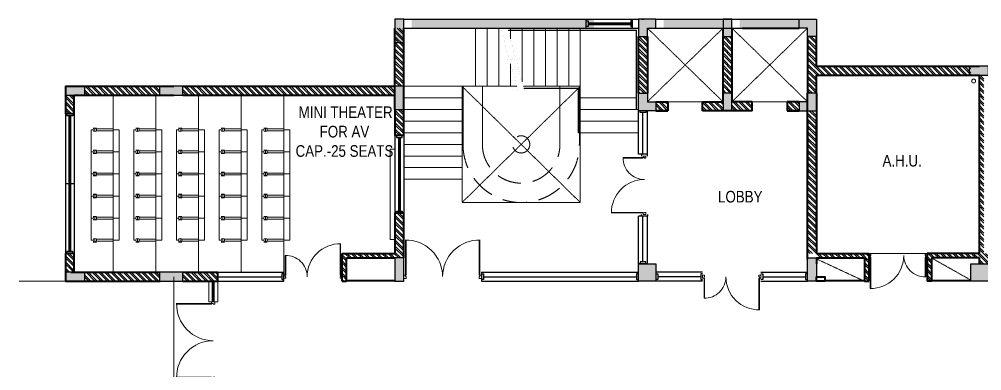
# Model space of a CAD drawing. Header units: inches. Extents: x 3461478 to 3553662, y 1119443 to 1186010.
# Drawn here: x 3469899 to 3494720, y 1175439 to 1184510 of the extents above; entities that cross this region are included whole.
import ezdxf

# ---------------------------------------------------------------- set-up
doc = ezdxf.new("R2010")
doc.units = ezdxf.units.IN
doc.header["$LTSCALE"] = 5
doc.header["$MEASUREMENT"] = 0
doc.linetypes.add('DASHED2', pattern=[0.375, 0.25, -0.125])
doc.linetypes.add('HIDDEN', pattern=[0.375, 0.25, -0.125])
doc.layers.get('0').update_dxf_attribs({"lineweight": 13})
for name, color, linetype, lineweight in [('door', 3, 'Continuous', 9), ('ele', 51, 'Continuous', 18), ('furniture', 95, 'Continuous', 18), ('hatch', 8, 'Continuous', 9), ('hidden', 8, 'HIDDEN', 13), ('S-Concrete', 6, 'Continuous', 30), ('stairs', 50, 'Continuous', 15), ('steps', 25, 'Continuous', 9), ('text', 190, 'Continuous', 20), ('wall', 1, 'Continuous', 40)]:
    doc.layers.add(name, color=color, linetype=linetype, lineweight=lineweight)
doc.layers.add('Railng', color=203, linetype='Continuous')
doc.layers.add('win', color=4, linetype='Continuous')
doc.styles.get("Standard").update_dxf_attribs({"font": 'swissc.ttf', "height": 350})

# ---------------------------------------------------------------- blocks, each defined once
blk = doc.blocks.new('LIB W1')
at = {"layer": 'win'}
blk.add_line((-484318, -31644), (-484318, -31414), dxfattribs=at)
at = {"layer": 'win', "color": 2, "lineweight": 60}
blk.add_line((-482568, -31529), (-486068, -31529), dxfattribs=at)
at = {"layer": 'win'}
for points in [[(-482518, -31414), (-486118, -31414)], [(-486118, -31604), (-486068, -31604), (-486068, -31454), (-486118, -31454)], [(-482518, -31604), (-482568, -31604), (-482568, -31454), (-482518, -31454)], [(-482518, -31644), (-486118, -31644)]]:
    blk.add_lwpolyline(points, dxfattribs=at)
blk = doc.blocks.new('Big Door Garbage')
at = {"layer": 'door', "color": 5, "lineweight": 18}
for p, q in [((-12550, 128778), (-12500, 128778)), ((-12550, 128703), (-12550, 128778)), ((-12550, 128703), (-12515, 128703)), ((-12515, 128738), (-12500, 128738)), ((-12515, 128703), (-12515, 128738)), ((-12500, 128703), (-12515, 128703)), ((-12515, 128700), (-12515, 128189)), ((-12500, 128778), (-12500, 128738)), ((-12499, 128700), (-12499, 128189)), ((-11101, 128700), (-11101, 127889)), ((-11100, 128778), (-11100, 128738)), ((-11050, 128778), (-11100, 128778)), ((-11085, 128738), (-11100, 128738)), ((-11100, 128703), (-11085, 128703)), ((-11085, 128703), (-11085, 128738)), ((-11050, 128703), (-11085, 128703)), ((-11085, 128700), (-11085, 127889)), ((-11050, 128703), (-11050, 128778))]:
    blk.add_line(p, q, dxfattribs=at)
at = {"layer": 'door', "lineweight": 18}
for centre, radius, start, end in [((-12499, 128738), 549, 268.3162, 0), ((-11101, 128738), 849, 180, 271.3223)]:
    blk.add_arc(centre, radius, start, end, dxfattribs=at)
blk = doc.blocks.new('gtrhtr')
at = {"layer": 'win', "color": 2, "lineweight": 60}
blk.add_line((-383583, 162006), (-385483, 162006), dxfattribs=at)
at = {"layer": 'win'}
for points in [[(-383533, 162121), (-385533, 162121)], [(-385533, 162081), (-385483, 162081), (-385483, 161931), (-385533, 161931)], [(-383533, 161891), (-385533, 161891)], [(-383533, 162081), (-383583, 162081), (-383583, 161931), (-383533, 161931)]]:
    blk.add_lwpolyline(points, dxfattribs=at)
blk = doc.blocks.new('RTHE')
at = {"layer": 'door', "color": 5, "lineweight": 18}
for p, q in [((299313, 250961), (299313, 250906)), ((299396, 250961), (299313, 250961)), ((299396, 250961), (299396, 250923)), ((299313, 250906), (299358, 250906)), ((299358, 250923), (299358, 250906)), ((299396, 250923), (299358, 250923)), ((299396, 250906), (299396, 250923)), ((299399, 250923), (300301, 250922)), ((299399, 250905), (300301, 250904)), ((299313, 249017), (299358, 249017)), ((299313, 248961), (299313, 249017)), ((299396, 248961), (299313, 248961)), ((299358, 249000), (299358, 249017)), ((299396, 249000), (299358, 249000)), ((299396, 249017), (299396, 249000)), ((299396, 248961), (299396, 249000)), ((299399, 249018), (300301, 249018)), ((299399, 249000), (300301, 249001))]:
    blk.add_line(p, q, dxfattribs=at)
at = {"layer": 'door', "lineweight": 18}
for centre, start, end in [((299358, 250905), 269.9841, 1.3064), ((299358, 249018), 358.6936, 90.0159)]:
    blk.add_arc(centre, 943, start, end, dxfattribs=at)
blk = doc.blocks.new('col 400 x 230')
at = {"layer": 'hatch'}
blk.add_hatch(color=256, dxfattribs=at).paths.add_polyline_path([(230, -500), (230, 0), (0, 0), (0, -500)])
at = {"layer": 'S-Concrete'}
blk.add_lwpolyline([(230, -500), (230, 0), (0, 0), (0, -500)], close=True, dxfattribs=at)
blk = doc.blocks.new('col 230 x 600')
at = {"layer": 'hatch'}
blk.add_hatch(color=256, dxfattribs=at).paths.add_polyline_path([(-485526, -33844), (-485526, -34444), (-485296, -34444), (-485296, -33844)])
at = {"layer": 'S-Concrete'}
blk.add_lwpolyline([(-485526, -33844), (-485526, -34444), (-485296, -34444), (-485296, -33844)], close=True, dxfattribs=at)
blk = doc.blocks.new('col 450 x 450')
at = {"layer": 'hatch'}
h = blk.add_hatch(color=256, dxfattribs=at)
h.paths.add_polyline_path([(-487195, -40654), (-486970, -40429), (-487420, -40429)])
h.paths.add_polyline_path([(-487195, -40654), (-487420, -40429), (-487420, -40879)])
h.paths.add_polyline_path([(-487420, -40879), (-486970, -40879), (-487195, -40654)])
h.paths.add_polyline_path([(-487195, -40654), (-486970, -40879), (-486970, -40429)])
at = {"layer": 'S-Concrete'}
blk.add_lwpolyline([(-487420, -40429), (-486970, -40429), (-486970, -40879), (-487420, -40879)], close=True, dxfattribs=at)
blk = doc.blocks.new('col L 450 x 230  450 x230')
at = {"layer": 'hatch'}
h = blk.add_hatch(color=256, dxfattribs=at)
h.paths.add_polyline_path([(-482143, -61442), (-481923, -61442), (-481923, -61412), (-482173, -61412), (-482173, -61662), (-482143, -61662)], flags=17)
h.paths.add_polyline_path([(-482373, -61212), (-481923, -61212), (-481923, -61412), (-482173, -61412), (-482173, -61662), (-482373, -61662)])
at = {"layer": 'S-Concrete'}
for p, q in [((-482373, -61212), (-481923, -61212)), ((-482373, -61662), (-482373, -61212)), ((-481923, -61212), (-481923, -61442)), ((-481923, -61442), (-482143, -61442)), ((-482143, -61442), (-482143, -61662)), ((-482143, -61662), (-482373, -61662))]:
    blk.add_line(p, q, dxfattribs=at)
blk = doc.blocks.new('LIBRARY COLUMNS - 26.07.10')
at = {"layer": 'hatch'}
for points in [[(242552, 238466), (242102, 238466), (242102, 238236), (242552, 238236)], [(244462, 238466), (244012, 238466), (244012, 238236), (244462, 238236)], [(238302, 236286), (237702, 236286), (237702, 236056), (238302, 236056)]]:
    blk.add_hatch(color=256, dxfattribs=at).paths.add_polyline_path(points)
at = {"layer": 'S-Concrete'}
for points in [[(242552, 238466), (242102, 238466), (242102, 238236), (242552, 238236)], [(244462, 238466), (244012, 238466), (244012, 238236), (244462, 238236)], [(237702, 236286), (238302, 236286), (238302, 236056), (237702, 236056)]]:
    blk.add_lwpolyline(points, close=True, dxfattribs=at)
for name, p, rotation in [('col 400 x 230', (237932, 254926), 180), ('col 400 x 230', (242732, 254926), 180), ('col 230 x 600', (203858, 732222), 90), ('col 230 x 600', (208288, 732222), 90), ('col 230 x 600', (278305, -238599), 270), ('col L 450 x 230  450 x230', (-237911, 174844), 180), ('col L 450 x 230  450 x230', (-237911, 174844), 180), ('col 400 x 230', (243247, 231621), 180)]:
    blk.add_blockref(name, p, dxfattribs=dict(at, rotation=rotation))
for name, p in [('col 230 x 600', (723228, 286840)), ('col 230 x 600', (728028, 286840)), ('col 450 x 450', (725121, 281075)), ('col L 450 x 230  450 x230', (724475, 301858)), ('col 450 x 450', (725121, 272500))]:
    blk.add_blockref(name, p, dxfattribs=at)
at = {"layer": 'S-Concrete', "xscale": -1}
blk.add_blockref('col L 450 x 230  450 x230', (-237911, 301858), dxfattribs=at)
at = {"layer": 'S-Concrete', "xscale": -1, "rotation": 180}
blk.add_blockref('col L 450 x 230  450 x230', (724475, 174844), dxfattribs=at)
blk = doc.blocks.new('esrgtwetg')
at = {"layer": 'door', "color": 5, "lineweight": 18}
for p, q in [((304292, 286039), (304292, 286940)), ((304310, 286039), (304310, 286940)), ((306196, 286039), (306196, 286940)), ((306214, 286039), (306214, 286940)), ((303718, 286109), (304253, 286109)), ((304253, 286109), (304253, 285879)), ((304253, 286036), (304292, 286036)), ((304253, 286036), (304253, 285953)), ((304253, 285953), (304309, 285953)), ((304292, 286036), (304292, 285997)), ((304309, 286036), (304292, 286036)), ((304292, 285997), (304309, 285997)), ((304309, 285953), (304309, 285997)), ((306198, 286036), (306214, 286036)), ((306214, 285997), (306198, 285997)), ((306198, 285953), (306198, 285997)), ((306253, 285953), (306198, 285953)), ((306214, 286036), (306214, 285997)), ((306253, 286036), (306214, 286036)), ((306253, 285879), (306253, 286109)), ((306253, 286109), (306778, 286109)), ((306253, 286036), (306253, 285953)), ((304253, 285879), (303718, 285879)), ((306778, 285879), (306253, 285879))]:
    blk.add_line(p, q, dxfattribs=at)
at = {"layer": 'door', "lineweight": 18}
for centre, start, end in [((304310, 285997), 359.9841, 91.3064), ((306196, 285997), 88.6936, 180.0159)]:
    blk.add_arc(centre, 943, start, end, dxfattribs=at)
at = {"layer": 'win', "color": 2, "lineweight": 60}
for p, q in [((304253, 285994), (303718, 285994)), ((306253, 285994), (306778, 285994))]:
    blk.add_line(p, q, dxfattribs=at)
blk = doc.blocks.new('WTWETW')
at = {"layer": 'door'}
for p, q in [((314844, 276473), (315074, 276473)), ((314844, 275273), (315074, 275273))]:
    blk.add_line(p, q, dxfattribs=at)
at = {"layer": 'win', "color": 2, "lineweight": 60}
blk.add_line((314959, 276423), (314959, 275323), dxfattribs=at)
at = {"layer": 'win'}
for points in [[(314844, 276473), (314844, 275273)], [(315034, 276473), (315034, 276423), (314884, 276423), (314884, 276473)], [(315074, 276473), (315074, 275273)], [(315034, 275273), (315034, 275323), (314884, 275323), (314884, 275273)]]:
    blk.add_lwpolyline(points, dxfattribs=at)
blk = doc.blocks.new('CHAIR SIZE 570 X 1150')
at = {"layer": 'furniture'}
for p, q in [((1274, -3541), (1274, -3632)), ((1365, -3586), (1274, -3586)), ((1844, -3586), (1935, -3586)), ((1935, -3541), (1935, -3632))]:
    blk.add_line(p, q, dxfattribs=at)
at = {"layer": 'furniture', "ltscale": 5}
blk.add_lwpolyline([(1319, -3112), (1319, -2962), (1889, -2962), (1889, -3112)], close=True, dxfattribs=at)
for points in [[(1294, -3549), (1294, -3112), (1344, -3112), (1344, -3549)], [(1914, -3549), (1914, -3112), (1864, -3112), (1864, -3549)], [(1319, -3632), (1319, -3682), (1889, -3682), (1889, -3632)]]:
    blk.add_lwpolyline(points, dxfattribs=at)
for centre in [(1319, -3586), (1889, -3586)]:
    blk.add_circle(centre, 45.4, dxfattribs=at)
blk = doc.blocks.new('A$C7FA401CF')
at = {"layer": 'stairs'}
blk.add_line((-3518, 0), (-8088, 0), dxfattribs=at)
at = {"layer": 'furniture', "rotation": 179.9999876853156}
blk.add_blockref('CHAIR SIZE 570 X 1150', (-5371, -3112), dxfattribs=at)
at = {"layer": 'furniture', "xscale": -1}
for p, rotation in [((-8009, -3112), 180.0000123146843), ((-6869, -3112), 179.9999876853157)]:
    blk.add_blockref('CHAIR SIZE 570 X 1150', p, dxfattribs=dict(at, rotation=rotation))
at = {"layer": 'furniture', "extrusion": (0, 0, -1), "xscale": -1, "zscale": -1, "rotation": 180.0000123146843}
for p in [(4231, -3112), (3091, -3112)]:
    blk.add_blockref('CHAIR SIZE 570 X 1150', p, dxfattribs=at)

msp = doc.modelspace()

# ---------------------------------------------------------------- hatches: boundary and pattern name
at = {"layer": 'hatch'}
h = msp.add_hatch(color=256, dxfattribs=at)
h.paths.add_polyline_path([(3480017, 1184497), (3480017, 1184267), (3483112, 1184267), (3483112, 1184497)])
h.paths.add_polyline_path([(3488477, 1184497), (3488477, 1184267), (3488536, 1184267), (3488536, 1184497)])
h.paths.add_polyline_path([(3486517, 1184497), (3486517, 1184267), (3488247, 1184267), (3488247, 1184497)])
h.paths.add_polyline_path([(3488536, 1184497), (3488536, 1184267), (3490207, 1184267), (3490207, 1184497)])
h.paths.add_polyline_path([(3485917, 1184497), (3485917, 1184267), (3486067, 1184267), (3486067, 1184497)])
h.paths.add_polyline_path([(3484717, 1184267), (3484717, 1184497), (3483112, 1184497), (3483112, 1184267)])
h = msp.add_hatch(dxfattribs=at)
h.set_pattern_fill('ANSI32', color=256, scale=300, angle=90, style=0)
h.set_pattern_definition([(135, (3479708.06, 1181826.93), (-79.5495, -79.5495), []), (135, (3479708.06, 1181879.96), (-79.5495, -79.5495), [])])
h.paths.add_polyline_path([(3479588, 1182180), (3479588, 1181507), (3479818, 1181507), (3479818, 1182180)])
h.paths.add_polyline_path([(3479588, 1179507), (3479588, 1178465), (3479818, 1178465), (3479818, 1179507)])
h.paths.add_polyline_path([(3479818, 1184280), (3479588, 1184280), (3479588, 1182780), (3479818, 1182780)])
h.paths.add_polyline_path([(3474118, 1182780), (3474118, 1182550), (3479588, 1182550), (3479588, 1182780)])
h.paths.add_polyline_path([(3471588, 1182780), (3471588, 1182550), (3473518, 1182550), (3473518, 1182780)])
h.paths.add_polyline_path([(3471318, 1182065), (3471318, 1182550), (3471088, 1182550), (3471088, 1182065)])
h.paths.add_polyline_path([(3471088, 1178465), (3471088, 1177980), (3471318, 1177980), (3471318, 1178465)])
h.paths.add_polyline_path([(3471588, 1177980), (3471588, 1177750), (3473518, 1177750), (3473518, 1177980)])
h.paths.add_polyline_path([(3474118, 1177980), (3474118, 1177750), (3475018, 1177750), (3475018, 1177980)])
h.paths.add_polyline_path([(3479588, 1178350), (3479818, 1178350), (3479818, 1178465), (3478223, 1178465), (3478223, 1177899), (3478223, 1177899), (3478223, 1177855), (3478223, 1177750), (3478338, 1177750), (3478338, 1178350)])
h = msp.add_hatch(dxfattribs=at)
h.set_pattern_fill('ANSI32', color=256, scale=300, angle=90, style=0)
h.set_pattern_definition([(135, (3760897.3, 870961.53), (-79.549513, -79.549513), []), (135, (3760897.3, 871014.56), (-79.549513, -79.549513), [])])
h.paths.add_polyline_path([(3487523, 1182380), (3487523, 1182150), (3488048, 1182150), (3488048, 1182380)])
h.paths.add_polyline_path([(3488337, 1182380), (3488337, 1182150), (3488803, 1182150), (3488803, 1182380)])
h.paths.add_polyline_path([(3488278, 1182380), (3488278, 1182150), (3488337, 1182150), (3488337, 1182380)])
h.paths.add_polyline_path([(3488048, 1184060), (3488048, 1182600), (3488278, 1182600), (3488278, 1184060)])
h.paths.add_polyline_path([(3489703, 1182380), (3489703, 1182150), (3490008, 1182150), (3490008, 1182380)])
h.paths.add_polyline_path([(3485868, 1184060), (3485868, 1182600), (3486098, 1182600), (3486098, 1184060)])
h.paths.add_polyline_path([(3486318, 1182380), (3486318, 1182150), (3486623, 1182150), (3486623, 1182380)])
h = msp.add_hatch(dxfattribs=at)
h.set_pattern_fill('ANSI32', color=256, scale=300, angle=90, style=0)
h.set_pattern_definition([(135, (3642114.79, 1565040.25), (-79.549513, -79.549513), []), (135, (3642114.79, 1565093.28), (-79.549513, -79.549513), [])])
h.paths.add_polyline_path([(3490458, 1183295), (3490458, 1184060), (3490228, 1184060), (3490228, 1182600), (3490458, 1182600), (3490458, 1183065), (3494443, 1183065), (3494443, 1183295)])
h.paths.add_polyline_path([(3490228, 1178465), (3490458, 1178465), (3490458, 1179765), (3490458, 1182150), (3490228, 1182150)])
h.paths.add_polyline_path([(3491695, 1178350), (3491695, 1177750), (3491810, 1177750), (3491810, 1178465), (3490458, 1178465), (3490458, 1178350)])
h = msp.add_hatch(dxfattribs=at)
h.set_pattern_fill('ANSI32', color=256, scale=300, angle=90, style=0)
h.set_pattern_definition([(135, (3642114.79, 1411682.97), (-79.549513, -79.549513), []), (135, (3642114.79, 1411736.01), (-79.549513, -79.549513), [])])
h.paths.add_polyline_path([(3494663, 1183065), (3494663, 1180714), (3494778, 1180714), (3494778, 1180995), (3494778, 1183065)])
edge = h.paths.add_edge_path()
edge.add_ellipse((3494782, 1179735), major_axis=(-2.62, 2.62), ratio=1, start_angle=45, end_angle=45.0014, ccw=False)
edge.add_line((3494778, 1179735), (3494778, 1180195))
edge.add_line((3494778, 1180195), (3494778, 1180195))
edge.add_ellipse((3494782, 1180195), major_axis=(-2.62, -2.62), ratio=1, start_angle=314.9986, end_angle=315, ccw=False)
edge.add_line((3494778, 1180195), (3494778, 1180535))
edge.add_ellipse((3494782, 1180535), major_axis=(-2.62, 2.62), ratio=1, start_angle=45, end_angle=45.0014, ccw=False)
edge.add_line((3494778, 1180535), (3494778, 1180714))
edge.add_line((3494778, 1180714), (3494663, 1180714))
edge.add_line((3494663, 1180714), (3494663, 1179535))
edge.add_line((3494663, 1179535), (3494663, 1178465))
edge.add_line((3494663, 1178465), (3493310, 1178465))
edge.add_line((3493310, 1178465), (3493310, 1177750))
edge.add_line((3493310, 1177750), (3493425, 1177750))
edge.add_line((3493425, 1177750), (3493425, 1178350))
edge.add_line((3493425, 1178350), (3494663, 1178350))
edge.add_line((3494663, 1178350), (3494663, 1178200))
edge.add_line((3494663, 1178200), (3494893, 1178200))
edge.add_line((3494893, 1178200), (3494893, 1178350))
edge.add_line((3494893, 1178350), (3496578, 1178350))
edge.add_line((3496578, 1178350), (3496578, 1178465))
edge.add_line((3496578, 1178465), (3494778, 1178465))
edge.add_line((3494778, 1178465), (3494778, 1179735))
edge.add_line((3494778, 1179735), (3494778, 1179735))

# ---------------------------------------------------------------- linework, layer by layer
at = {"const_width": 1}
for points in [[(3482315, 1184306), (3482528, 1183504), (3482457, 1183455), (3482626, 1183492), (3482546, 1183438), (3482759, 1182664)], [(3482487, 1184306), (3482700, 1183504), (3482629, 1183455), (3482798, 1183492), (3482718, 1183438), (3482931, 1182664)]]:
    msp.add_lwpolyline(points, dxfattribs=at)
at = {"layer": 'door'}
for p, q in [((3479588, 1177780), (3478338, 1177780)), ((3491695, 1177775), (3490678, 1177775)), ((3494443, 1177775), (3493425, 1177775)), ((3479588, 1177750), (3478338, 1177750)), ((3491695, 1177750), (3490678, 1177750)), ((3494443, 1177750), (3493425, 1177750))]:
    msp.add_line(p, q, dxfattribs=at)
at = {"layer": 'furniture'}
msp.add_line((3490458, 1181285), (3490458, 1181245), dxfattribs=at)
msp.add_lwpolyline([(3479468, 1178823), (3479468, 1181161), (3479588, 1181161), (3479588, 1178823)], close=True, dxfattribs=at)
at = {"layer": 'hatch'}
msp.add_circle((3494513, 1182915), 50, dxfattribs=at)
at = {"layer": 'hidden', "linetype": 'DASHED2'}
for p, q in [((3481668, 1182780), (3481668, 1184280)), ((3481968, 1182780), (3481968, 1184280)), ((3482268, 1182780), (3482268, 1184280)), ((3486098, 1184280), (3488048, 1182380)), ((3486098, 1182380), (3488048, 1184280)), ((3490227, 1184280), (3488278, 1182380)), ((3490228, 1182380), (3488278, 1184280)), ((3482568, 1182780), (3482568, 1183358)), ((3479818, 1182780), (3481318, 1182780)), ((3481318, 1182780), (3482727, 1182780)), ((3481318, 1179780), (3481318, 1182780)), ((3481318, 1179780), (3484368, 1182780)), ((3481318, 1182780), (3484368, 1179780)), ((3481343, 1181280), (3481343, 1182780)), ((3481843, 1181280), (3481843, 1182780)), ((3483843, 1181280), (3483843, 1182780)), ((3484343, 1181280), (3484343, 1182780)), ((3481318, 1182480), (3479818, 1182480)), ((3481318, 1182180), (3479818, 1182180)), ((3484368, 1182180), (3484368, 1179780)), ((3481318, 1181880), (3479818, 1181880)), ((3481318, 1181580), (3479818, 1181580)), ((3481318, 1181280), (3479818, 1181280)), ((3481318, 1180980), (3479818, 1180980)), ((3481318, 1180680), (3479818, 1180680)), ((3481318, 1180380), (3479818, 1180380)), ((3481318, 1179780), (3484368, 1179780)), ((3491695, 1177750), (3490458, 1178325)), ((3491810, 1178465), (3493310, 1178465)), ((3494443, 1177775), (3493425, 1178350)), ((3473888, 1159920), (3473888, 1177865))]:
    msp.add_line(p, q, dxfattribs=at)
at = {"layer": 'hidden', "ltscale": 500}
msp.add_circle((3482843, 1181280), 222, dxfattribs=at)
for radius in [1500, 1000]:
    msp.add_arc((3482843, 1181280), radius, 180, 0, dxfattribs=at)
at = {"layer": 'Railng'}
for p, q in [((3482507, 1184230), (3485818, 1184230)), ((3485818, 1182180), (3485818, 1184230)), ((3482913, 1182730), (3484318, 1182730)), ((3484318, 1181580), (3484318, 1182730)), ((3484368, 1181580), (3484318, 1181580))]:
    msp.add_line(p, q, dxfattribs=at)
at = {"layer": 'S-Concrete'}
for p, q in [((3479818, 1184510), (3484518, 1184510)), ((3484518, 1184280), (3484518, 1184510)), ((3485718, 1184510), (3485868, 1184510)), ((3485718, 1184280), (3485718, 1184510)), ((3486318, 1184510), (3490008, 1184510)), ((3479818, 1184280), (3484518, 1184280)), ((3485718, 1184280), (3485868, 1184280)), ((3486318, 1184280), (3488048, 1184280)), ((3488048, 1184280), (3490008, 1184280))]:
    msp.add_line(p, q, dxfattribs=at)
at = {"layer": 'steps'}
for p, q in [((3482568, 1184001), (3482568, 1184280)), ((3482868, 1182893), (3482868, 1184280)), ((3483168, 1182780), (3483168, 1184280)), ((3483468, 1182780), (3483468, 1184280)), ((3483768, 1182780), (3483768, 1184280)), ((3484068, 1182780), (3484068, 1184280)), ((3484368, 1181580), (3484368, 1184280)), ((3482899, 1182780), (3484368, 1182780)), ((3484368, 1182480), (3485818, 1182480)), ((3487523, 1182380), (3486623, 1182380)), ((3488803, 1182380), (3489703, 1182380)), ((3484368, 1182180), (3485868, 1182180)), ((3484368, 1181880), (3485868, 1181880)), ((3484368, 1181580), (3485868, 1181580)), ((3471088, 1177750), (3469899, 1177750))]:
    msp.add_line(p, q, dxfattribs=at)
at = {"layer": 'wall'}
for p, q in [((3485978, 1184495), (3485978, 1184510)), ((3485978, 1184495), (3485978, 1184510)), ((3479588, 1182180), (3479588, 1184280)), ((3479818, 1182180), (3479818, 1184280)), ((3488048, 1182380), (3488048, 1184280)), ((3488278, 1184280), (3488278, 1182380)), ((3488548, 1184280), (3490008, 1184280)), ((3488548, 1184280), (3490008, 1184280)), ((3485868, 1182600), (3485868, 1184060)), ((3486098, 1184060), (3486098, 1182600)), ((3490228, 1184060), (3490228, 1182600)), ((3490228, 1184060), (3490228, 1182600)), ((3490228, 1184060), (3490228, 1182600)), ((3490458, 1183295), (3490458, 1184060)), ((3490458, 1183295), (3494663, 1183295)), ((3490458, 1183065), (3494663, 1183065)), ((3490458, 1182600), (3490458, 1183065)), ((3494663, 1179535), (3494663, 1183065)), ((3471088, 1182780), (3473888, 1182780)), ((3471088, 1182780), (3471088, 1182065)), ((3474118, 1182780), (3479588, 1182780)), ((3471318, 1182065), (3471318, 1182550)), ((3471318, 1182550), (3473888, 1182550)), ((3474118, 1182550), (3479588, 1182550)), ((3490228, 1178315), (3490228, 1182600)), ((3490458, 1182600), (3490458, 1179765)), ((3486318, 1182380), (3486623, 1182380)), ((3486318, 1182380), (3486623, 1182380)), ((3486318, 1182380), (3486623, 1182380)), ((3487523, 1182380), (3487778, 1182380)), ((3487523, 1182380), (3487778, 1182380)), ((3487523, 1182380), (3488048, 1182380)), ((3487523, 1182150), (3487523, 1182380)), ((3488803, 1182380), (3488278, 1182380)), ((3488803, 1182150), (3488803, 1182380)), ((3490008, 1182380), (3489703, 1182380)), ((3490008, 1182380), (3489703, 1182380)), ((3490008, 1182380), (3489703, 1182380)), ((3471318, 1182065), (3471088, 1182065)), ((3479588, 1182180), (3479588, 1181507)), ((3479818, 1181507), (3479818, 1182180)), ((3486318, 1182150), (3486623, 1182150)), ((3486623, 1182150), (3486318, 1182150)), ((3486623, 1182150), (3486318, 1182150)), ((3488803, 1182150), (3487523, 1182150)), ((3490008, 1182150), (3489703, 1182150)), ((3489703, 1182150), (3490008, 1182150)), ((3489703, 1182150), (3490008, 1182150)), ((3490228, 1181930), (3490228, 1180470)), ((3490228, 1181930), (3490228, 1180470)), ((3490228, 1181930), (3490228, 1180470)), ((3490458, 1180470), (3490458, 1181930)), ((3490458, 1180470), (3490458, 1181930)), ((3479818, 1181507), (3479588, 1181507)), ((3490458, 1179765), (3490458, 1178465)), ((3479818, 1179507), (3479588, 1179507)), ((3479588, 1179507), (3479588, 1178465)), ((3479818, 1178350), (3479818, 1179507)), ((3490458, 1179020), (3490458, 1179535)), ((3494663, 1178465), (3494663, 1179535)), ((3471088, 1178465), (3471088, 1177750)), ((3471318, 1178465), (3471088, 1178465)), ((3471318, 1177980), (3471318, 1178465)), ((3478223, 1177750), (3478223, 1178465)), ((3478223, 1178465), (3479588, 1178465)), ((3478338, 1177750), (3478338, 1178350)), ((3478338, 1178350), (3479588, 1178350)), ((3490458, 1178465), (3491810, 1178465)), ((3490458, 1178350), (3490458, 1178200)), ((3490458, 1178350), (3491695, 1178350)), ((3491695, 1178350), (3491695, 1177750)), ((3491810, 1178465), (3491810, 1177750)), ((3494663, 1178465), (3493310, 1178465)), ((3493310, 1178465), (3493310, 1177750)), ((3494663, 1178350), (3493425, 1178350)), ((3493425, 1178350), (3493425, 1177750)), ((3494663, 1178200), (3494663, 1178350)), ((3471233, 1177980), (3473533, 1177980)), ((3474118, 1177980), (3475018, 1177980)), ((3475018, 1177750), (3475018, 1177980)), ((3471088, 1177750), (3473533, 1177750)), ((3474118, 1177750), (3475018, 1177750)), ((3478223, 1177750), (3478338, 1177750)), ((3491695, 1177750), (3491810, 1177750)), ((3493425, 1177750), (3493310, 1177750))]:
    msp.add_line(p, q, dxfattribs=at)
for points in [[(3486623, 1182380), (3486623, 1182150)], [(3489703, 1182380), (3489703, 1182150)]]:
    msp.add_lwpolyline(points, dxfattribs=at)
msp.add_lwpolyline([(3490458, 1177750), (3490458, 1177865), (3490678, 1177865), (3490678, 1177750)], close=True, dxfattribs=at)
at = {"layer": 'win'}
for p, q in [((3485868, 1181025), (3485868, 1182150)), ((3485983, 1181025), (3485983, 1182100)), ((3485868, 1178200), (3485868, 1179425)), ((3485983, 1178250), (3485983, 1179425)), ((3486098, 1178200), (3485868, 1178200)), ((3475018, 1177865), (3476673, 1177865)), ((3476723, 1177750), (3476723, 1177980)), ((3481818, 1177980), (3481818, 1177750)), ((3481868, 1177865), (3485818, 1177865)), ((3487473, 1177865), (3486368, 1177865)), ((3489073, 1177865), (3490178, 1177865))]:
    msp.add_line(p, q, dxfattribs=at)
for points in [[(3486058, 1182150), (3486058, 1182100), (3485908, 1182100), (3485908, 1182150)], [(3486098, 1181025), (3486098, 1182150)], [(3486098, 1181025), (3485868, 1181025)], [(3486098, 1180975), (3486098, 1181025), (3485948, 1181025), (3485948, 1180975)], [(3486098, 1179425), (3485868, 1179425)], [(3486098, 1179475), (3486098, 1179425), (3485948, 1179425), (3485948, 1179475)], [(3486098, 1178200), (3486098, 1179425)], [(3486058, 1178200), (3486058, 1178250), (3485908, 1178250), (3485908, 1178200)], [(3475018, 1177980), (3476723, 1177980)], [(3476723, 1177940), (3476673, 1177940), (3476673, 1177790), (3476723, 1177790)], [(3481818, 1177980), (3485868, 1177980)], [(3481818, 1177940), (3481868, 1177940), (3481868, 1177790), (3481818, 1177790)], [(3485868, 1177940), (3485818, 1177940), (3485818, 1177790), (3485868, 1177790)], [(3487523, 1177980), (3486318, 1177980)], [(3486318, 1177940), (3486368, 1177940), (3486368, 1177790), (3486318, 1177790)], [(3487523, 1177940), (3487473, 1177940), (3487473, 1177790), (3487523, 1177790)], [(3489023, 1177980), (3490228, 1177980)], [(3489023, 1177940), (3489073, 1177940), (3489073, 1177790), (3489023, 1177790)], [(3490228, 1177940), (3490178, 1177940), (3490178, 1177790), (3490228, 1177790)], [(3475018, 1177750), (3476723, 1177750)], [(3481818, 1177750), (3485868, 1177750)], [(3487523, 1177750), (3486318, 1177750)], [(3489023, 1177750), (3490228, 1177750)]]:
    msp.add_lwpolyline(points, dxfattribs=at)

# ---------------------------------------------------------------- block references
at = {"layer": 'door', "rotation": 90}
msp.add_blockref('WTWETW', (3760991, 869435), dxfattribs=at)
at = {"layer": 'ele', "rotation": 90}
for name, p in [('A$C7FA401CF', (3472323, 1186067)), ('A$C7FA401CF', (3473423, 1186067)), ('A$C7FA401CF', (3474523, 1186067)), ('A$C7FA401CF', (3475623, 1186067)), ('A$C7FA401CF', (3476723, 1186067)), ('LIB W1', (3439674, 1664582))]:
    msp.add_blockref(name, p, dxfattribs=at)
at = {"layer": 'hidden'}
for name, p, rotation in [('Big Door Garbage', (3357283, 1168425), 270), ('esrgtwetg', (3760897, 870962), 90)]:
    msp.add_blockref(name, p, dxfattribs=dict(at, rotation=rotation))
at = {"layer": 'hidden', "xscale": -1, "rotation": 180}
msp.add_blockref('Big Door Garbage', (3489273, 1306605), dxfattribs=at)
at = {"layer": 'hidden', "xscale": -1}
msp.add_blockref('Big Door Garbage', (3480760, 1049674), dxfattribs=at)
at = {"layer": 'hidden'}
msp.add_blockref('Big Door Garbage', (3500073, 1049124), dxfattribs=at)
at = {"layer": 'S-Concrete', "rotation": 90}
for name, p in [('LIBRARY COLUMNS - 26.07.10', (3726514, 940048)), ('LIBRARY COLUMNS - 26.07.10', (3726514, 940048)), ('RTHE', (3730779, 878510))]:
    msp.add_blockref(name, p, dxfattribs=at)
at = {"layer": 'win', "rotation": 90}
msp.add_blockref('gtrhtr', (3641709, 1565040), dxfattribs=at)

# ---------------------------------------------------------------- texts
at = {"layer": 'text', "char_height": 300, "attachment_point": 1}
for s, insert, width in [('\\pi329;MINI THEATER \\P\\pi871.43;FOR AV\\P\\pi250.88;CAP.-25 SEATS', (3476775, 1182260), 2881.89), ('A.H.U.', (3492162, 1181009), 1821.35), ('LOBBY', (3487920, 1180081), 1821.35)]:
    msp.add_mtext(s, dxfattribs=dict(at, insert=insert, width=width))

doc.saveas('drawing.dxf')
